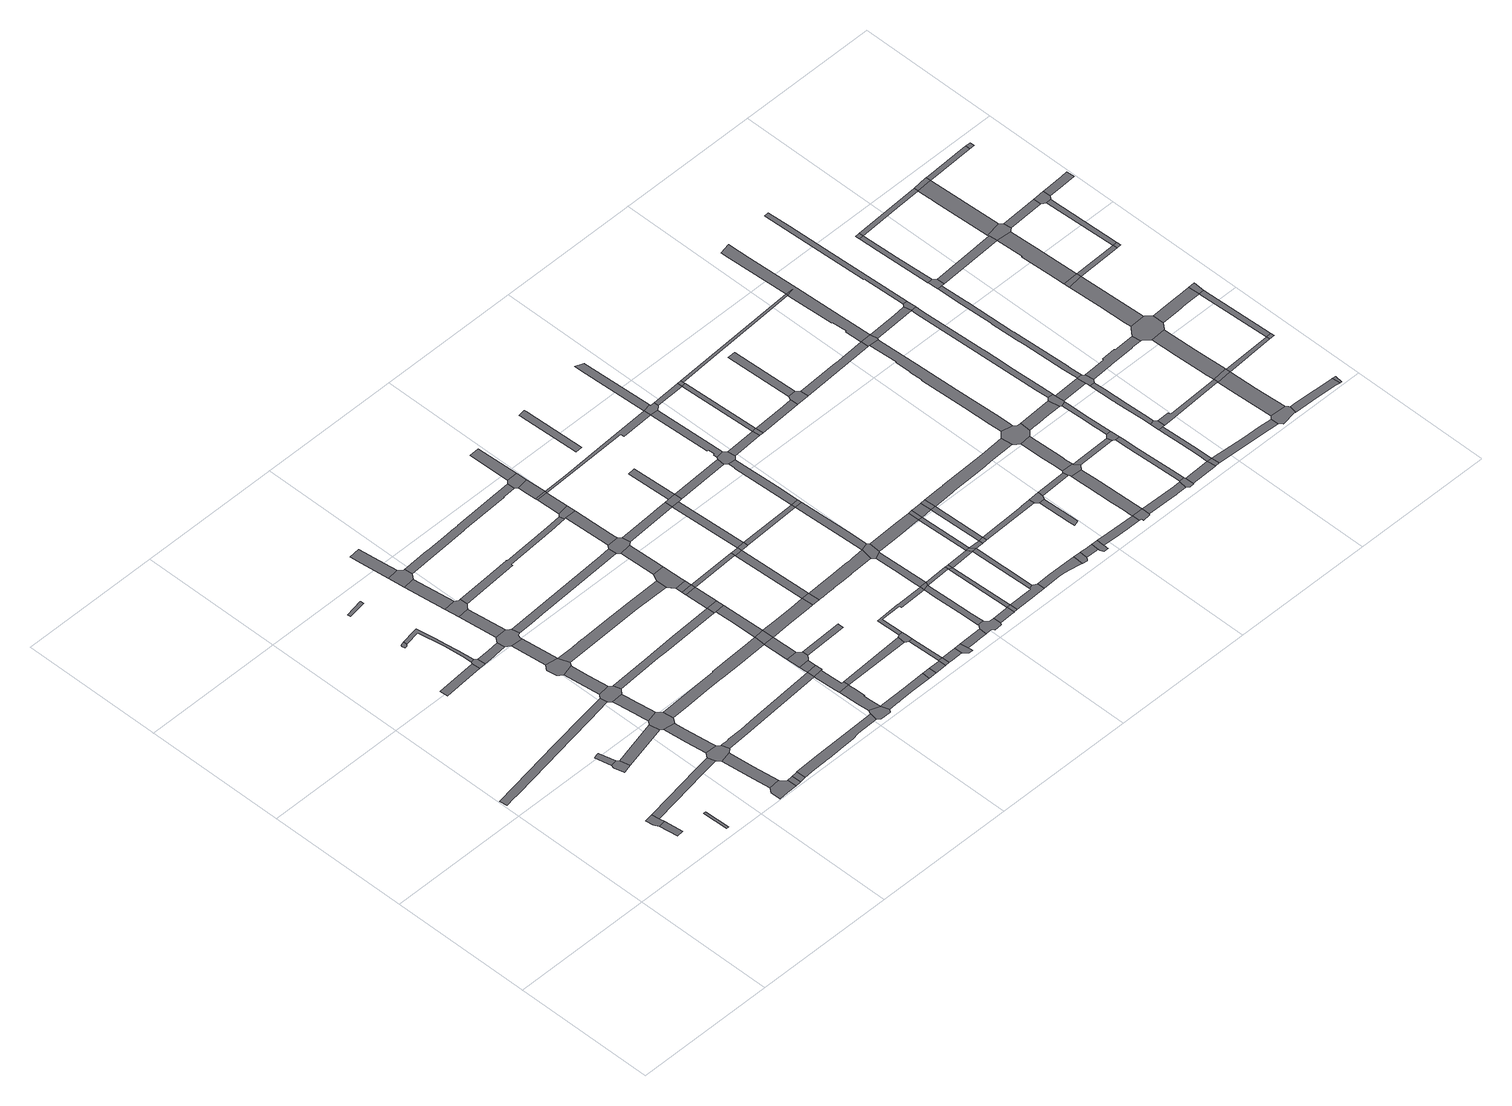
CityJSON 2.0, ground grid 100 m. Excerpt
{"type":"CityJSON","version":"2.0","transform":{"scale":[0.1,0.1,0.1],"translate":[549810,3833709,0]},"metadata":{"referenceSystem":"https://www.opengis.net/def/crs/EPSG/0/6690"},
"CityObjects":{
"road1":{"type":"Road","geometry":[{"type":"MultiSurface","lod":"1","boundaries":[[[0,1,2,3]]]}]},
"road2":{"type":"Road","geometry":[{"type":"MultiSurface","lod":"1","boundaries":[[[4,5,6,7,3,2,8]]]}]},
"road3":{"type":"Road","geometry":[{"type":"MultiSurface","lod":"1","boundaries":[[[9,10,11,12,13]]]}]},
"road4":{"type":"Road","attributes":{"RoadStructureAttribute.sectionType":"1"},"geometry":[{"type":"MultiSurface","lod":"1","boundaries":[[[14,15,16,17,18,19,20,21,22,23,24,25,26]]]}]},
"road5":{"type":"Road","geometry":[{"type":"MultiSurface","lod":"1","boundaries":[[[27,28,29,30,31,32]]]}]},
"road6":{"type":"Road","geometry":[{"type":"MultiSurface","lod":"1","boundaries":[[[33,34,35,28,27]]]}]},
"road7":{"type":"Road","attributes":{"RoadStructureAttribute.sectionType":"1"},"geometry":[{"type":"MultiSurface","lod":"1","boundaries":[[[36,37,38,39,4,8,40,41,42]]]}]},
"road8":{"type":"Road","attributes":{"RoadStructureAttribute.sectionType":"1"},"geometry":[{"type":"MultiSurface","lod":"1","boundaries":[[[43,44,45,46,47]]]}]},
"road9":{"type":"Road","attributes":{"RoadStructureAttribute.sectionType":"1"},"geometry":[{"type":"MultiSurface","lod":"1","boundaries":[[[48,49,32,31,50,51]]]}]},
"road10":{"type":"Road","geometry":[{"type":"MultiSurface","lod":"1","boundaries":[[[52,53,54,55,56,57,58,59,60]]]}]},
"road11":{"type":"Road","geometry":[{"type":"MultiSurface","lod":"1","boundaries":[[[61,62,63,64,65,66]]]}]},
"road12":{"type":"Road","attributes":{"RoadStructureAttribute.sectionType":"1"},"geometry":[{"type":"MultiSurface","lod":"1","boundaries":[[[67,68,69,70,54,53]]]}]},
"road13":{"type":"Road","attributes":{"RoadStructureAttribute.sectionType":"1"},"geometry":[{"type":"MultiSurface","lod":"1","boundaries":[[[71,72,73,74,75,61,66,76,77,78,79,80]]]}]},
"road14":{"type":"Road","geometry":[{"type":"MultiSurface","lod":"1","boundaries":[[[81,82,83,36,42,69,68,84,85]]]}]},
"road15":{"type":"Road","geometry":[{"type":"MultiSurface","lod":"1","boundaries":[[[80,79,43,47,86,87]]]}]},
"road16":{"type":"Road","attributes":{"RoadStructureAttribute.sectionType":"1"},"geometry":[{"type":"MultiSurface","lod":"1","boundaries":[[[88,60,59,89,90]]]}]},
"road17":{"type":"Road","attributes":{"RoadStructureAttribute.sectionType":"1"},"geometry":[{"type":"MultiSurface","lod":"1","boundaries":[[[91,92,83,82,93,94,95]]]}]},
"road18":{"type":"Road","geometry":[{"type":"MultiSurface","lod":"1","boundaries":[[[96,97,88,90,98]]]}]},
"road19":{"type":"Road","geometry":[{"type":"MultiSurface","lod":"1","boundaries":[[[99,100,101,102,103,104]]]}]},
"road20":{"type":"Road","geometry":[{"type":"MultiSurface","lod":"1","boundaries":[[[105,106,107,108,48,51,91,95,109,110]]]}]},
"road21":{"type":"Road","attributes":{"RoadStructureAttribute.sectionType":"1"},"geometry":[{"type":"MultiSurface","lod":"1","boundaries":[[[111,112,113,114,115,116,117,118,107,106]]]}]},
"road22":{"type":"Road","attributes":{"RoadStructureAttribute.sectionType":"1"},"geometry":[{"type":"MultiSurface","lod":"1","boundaries":[[[119,120,87,86,121,122,123]]]}]},
"road23":{"type":"Road","geometry":[{"type":"MultiSurface","lod":"1","boundaries":[[[124,125,126,14,26,127,115,114,128,129,130]]]}]},
"road24":{"type":"Road","attributes":{"RoadStructureAttribute.sectionType":"1"},"geometry":[{"type":"MultiSurface","lod":"1","boundaries":[[[131,132,133,125,124]]]}]},
"road25":{"type":"Road","geometry":[{"type":"MultiSurface","lod":"1","boundaries":[[[134,135,136,137,138,139,140,133,132,141,142,143]]]}]},
"road26":{"type":"Road","attributes":{"RoadStructureAttribute.sectionType":"1"},"geometry":[{"type":"MultiSurface","lod":"1","boundaries":[[[144,134,143,145]]]}]},
"road27":{"type":"Road","geometry":[{"type":"MultiSurface","lod":"1","boundaries":[[[146,147,148,149,150,151,119,123,152,144,145,153,154,155,156,157,158]]]}]},
"road28":{"type":"Road","attributes":{"RoadStructureAttribute.sectionType":"1"},"geometry":[{"type":"MultiSurface","lod":"1","boundaries":[[[159,160,149,148]]]}]},
"road29":{"type":"Road","geometry":[{"type":"MultiSurface","lod":"1","boundaries":[[[161,162,163,164,160,159,165,166,167]]]}]},
"road30":{"type":"Road","attributes":{"RoadStructureAttribute.sectionType":"1"},"geometry":[{"type":"MultiSurface","lod":"1","boundaries":[[[168,169,170,164,163]]]}]},
"road31":{"type":"Road","attributes":{"RoadStructureAttribute.sectionType":"1"},"geometry":[{"type":"MultiSurface","lod":"1","boundaries":[[[171,172,173,96,98,174,175,176,177,178,179,180,181,182,183]]]}]},
"road32":{"type":"Road","geometry":[{"type":"MultiSurface","lod":"1","boundaries":[[[184,185,186,169,168,187,188,189]]]}]},
"road33":{"type":"Road","attributes":{"RoadStructureAttribute.sectionType":"1"},"geometry":[{"type":"MultiSurface","lod":"1","boundaries":[[[190,191,192,193,194,195,85,84,196,197]]]}]},
"road34":{"type":"Road","attributes":{"RoadStructureAttribute.sectionType":"1"},"geometry":[{"type":"MultiSurface","lod":"1","boundaries":[[[198,199,200,201,202,186,185]]]}]},
"road35":{"type":"Road","attributes":{"RoadStructureAttribute.sectionType":"1"},"geometry":[{"type":"MultiSurface","lod":"1","boundaries":[[[203,204,205,206,207,208,209,210,211,110,109,212,213,214,215,216,217,218]]]}]},
"road36":{"type":"Road","attributes":{"RoadStructureAttribute.sectionType":"1"},"geometry":[{"type":"MultiSurface","lod":"1","boundaries":[[[219,220,221,222,130,129,223,224,225]]]}]},
"road37":{"type":"Road","attributes":{"RoadStructureAttribute.sectionType":"1"},"geometry":[{"type":"MultiSurface","lod":"1","boundaries":[[[226,227,228,229,230,231,232,233,234,143,142,235,236,237]]]}]},
"road38":{"type":"Road","geometry":[{"type":"MultiSurface","lod":"1","boundaries":[[[238,171,183,239,240,241,242]]]}]},
"road39":{"type":"Road","attributes":{"RoadStructureAttribute.sectionType":"1"},"geometry":[{"type":"MultiSurface","lod":"1","boundaries":[[[243,244,245,158,157,246,247,248,249,250,251]]]}]},
"road40":{"type":"Road","attributes":{"RoadStructureAttribute.sectionType":"1"},"geometry":[{"type":"MultiSurface","lod":"1","boundaries":[[[252,253,254,255,256,257,258,259,238,242]]]}]},
"road41":{"type":"Road","geometry":[{"type":"MultiSurface","lod":"1","boundaries":[[[260,261,197,262,258,257,263]]]}]},
"road42":{"type":"Road","attributes":{"RoadStructureAttribute.sectionType":"1"},"geometry":[{"type":"MultiSurface","lod":"1","boundaries":[[[264,265,266,267,268,269,270,167,166,271,272,273,274,275]]]}]},
"road43":{"type":"Road","geometry":[{"type":"MultiSurface","lod":"1","boundaries":[[[276,277,278,190,197,261]]]}]},
"road44":{"type":"Road","attributes":{"RoadStructureAttribute.sectionType":"1"},"geometry":[{"type":"MultiSurface","lod":"1","boundaries":[[[279,280,281,282,190,278]]]}]},
"road45":{"type":"Road","geometry":[{"type":"MultiSurface","lod":"1","boundaries":[[[283,284,285,280,279,286,287,288]]]}]},
"road46":{"type":"Road","attributes":{"RoadStructureAttribute.sectionType":"1"},"geometry":[{"type":"MultiSurface","lod":"1","boundaries":[[[289,290,291,292,293,294,295,296,297,298,299,300,189,188,301,302,303,304,305,306]]]}]},
"road47":{"type":"Road","attributes":{"RoadStructureAttribute.sectionType":"1"},"geometry":[{"type":"MultiSurface","lod":"1","boundaries":[[[307,218,308,285,284]]]}]},
"road48":{"type":"Road","attributes":{"RoadStructureAttribute.sectionType":"1"},"geometry":[{"type":"MultiSurface","lod":"1","boundaries":[[[309,310,311,242,241,312,313,314,315,316,317]]]}]},
"road49":{"type":"Road","geometry":[{"type":"MultiSurface","lod":"1","boundaries":[[[318,203,218,307]]]}]},
"road50":{"type":"Road","attributes":{"RoadStructureAttribute.sectionType":"1"},"geometry":[{"type":"MultiSurface","lod":"1","boundaries":[[[319,320,321,322,323,203,318]]]}]},
"road51":{"type":"Road","geometry":[{"type":"MultiSurface","lod":"1","boundaries":[[[324,325,219,225,321,320]]]}]},
"road52":{"type":"Road","attributes":{"RoadStructureAttribute.sectionType":"1"},"geometry":[{"type":"MultiSurface","lod":"1","boundaries":[[[326,327,328,219,325]]]}]},
"road53":{"type":"Road","attributes":{"RoadStructureAttribute.sectionType":"1"},"geometry":[{"type":"MultiSurface","lod":"1","boundaries":[[[329,263,257,330]]]}]},
"road54":{"type":"Road","geometry":[{"type":"MultiSurface","lod":"1","boundaries":[[[331,332,328,327]]]}]},
"road55":{"type":"Road","attributes":{"RoadStructureAttribute.sectionType":"1"},"geometry":[{"type":"MultiSurface","lod":"1","boundaries":[[[333,334,335,288,287]]]}]},
"road56":{"type":"Road","attributes":{"RoadStructureAttribute.sectionType":"1"},"geometry":[{"type":"MultiSurface","lod":"1","boundaries":[[[336,337,338,332,331]]]}]},
"road57":{"type":"Road","geometry":[{"type":"MultiSurface","lod":"1","boundaries":[[[339,340,341,226,237,337,336]]]}]},
"road58":{"type":"Road","geometry":[{"type":"MultiSurface","lod":"1","boundaries":[[[342,309,317,343]]]}]},
"road59":{"type":"Road","attributes":{"RoadStructureAttribute.sectionType":"1"},"geometry":[{"type":"MultiSurface","lod":"1","boundaries":[[[344,345,346,347,318,307,348,349,350]]]}]},
"road60":{"type":"Road","attributes":{"RoadStructureAttribute.sectionType":"1"},"geometry":[{"type":"MultiSurface","lod":"1","boundaries":[[[351,352,353,341,340]]]}]},
"road61":{"type":"Road","attributes":{"RoadStructureAttribute.sectionType":"1"},"geometry":[{"type":"MultiSurface","lod":"1","boundaries":[[[354,355,342,343,356]]]}]},
"road62":{"type":"Road","geometry":[{"type":"MultiSurface","lod":"1","boundaries":[[[357,358,359,360,243,251,353,352,361,362,363]]]}]},
"road63":{"type":"Road","geometry":[{"type":"MultiSurface","lod":"1","boundaries":[[[364,365,354,356,366,367,368]]]}]},
"road64":{"type":"Road","attributes":{"RoadStructureAttribute.sectionType":"1"},"geometry":[{"type":"MultiSurface","lod":"1","boundaries":[[[369,370,371,372,373,360,359]]]}]},
"road65":{"type":"Road","attributes":{"RoadStructureAttribute.sectionType":"1"},"geometry":[{"type":"MultiSurface","lod":"1","boundaries":[[[374,375,364,368]]]}]},
"road66":{"type":"Road","attributes":{"RoadStructureAttribute.sectionType":"1"},"geometry":[{"type":"MultiSurface","lod":"1","boundaries":[[[376,331,327,377]]]}]},
"road67":{"type":"Road","geometry":[{"type":"MultiSurface","lod":"1","boundaries":[[[378,379,380,264,275,372,371]]]}]},
"road68":{"type":"Road","geometry":[{"type":"MultiSurface","lod":"1","boundaries":[[[381,382,383,329,330,375,374]]]}]},
"road69":{"type":"Road","attributes":{"RoadStructureAttribute.sectionType":"1"},"geometry":[{"type":"MultiSurface","lod":"1","boundaries":[[[384,367,366,385,386]]]}]},
"road70":{"type":"Road","attributes":{"RoadStructureAttribute.sectionType":"1"},"geometry":[{"type":"MultiSurface","lod":"1","boundaries":[[[387,388,379,378]]]}]},
"road71":{"type":"Road","geometry":[{"type":"MultiSurface","lod":"1","boundaries":[[[389,344,350,390]]]}]},
"road72":{"type":"Road","geometry":[{"type":"MultiSurface","lod":"1","boundaries":[[[391,392,388,387]]]}]},
"road73":{"type":"Road","attributes":{"RoadStructureAttribute.sectionType":"1"},"geometry":[{"type":"MultiSurface","lod":"1","boundaries":[[[393,394,395,392,391]]]}]},
"road74":{"type":"Road","geometry":[{"type":"MultiSurface","lod":"1","boundaries":[[[396,384,386,397,398,399,400,401,402,403]]]}]},
"road75":{"type":"Road","geometry":[{"type":"MultiSurface","lod":"1","boundaries":[[[404,405,406,407,289,306,408,394,393]]]}]},
"road76":{"type":"Road","attributes":{"RoadStructureAttribute.sectionType":"1"},"geometry":[{"type":"MultiSurface","lod":"1","boundaries":[[[409,410,344,389]]]}]},
"road77":{"type":"Road","attributes":{"RoadStructureAttribute.sectionType":"1"},"geometry":[{"type":"MultiSurface","lod":"1","boundaries":[[[411,412,413,414,363,362,415]]]}]},
"road78":{"type":"Road","attributes":{"RoadStructureAttribute.sectionType":"1"},"geometry":[{"type":"MultiSurface","lod":"1","boundaries":[[[416,417,405,404]]]}]},
"road79":{"type":"Road","geometry":[{"type":"MultiSurface","lod":"1","boundaries":[[[418,419,376,377,410,409]]]}]},
"road80":{"type":"Road","attributes":{"RoadStructureAttribute.sectionType":"1"},"geometry":[{"type":"MultiSurface","lod":"1","boundaries":[[[420,396,403,421,422,423]]]}]},
"road81":{"type":"Road","attributes":{"RoadStructureAttribute.sectionType":"1"},"geometry":[{"type":"MultiSurface","lod":"1","boundaries":[[[424,425,426,427,428,383,382,429,430,431,432]]]}]},
"road82":{"type":"Road","geometry":[{"type":"MultiSurface","lod":"1","boundaries":[[[433,418,409,434,435]]]}]},
"road83":{"type":"Road","attributes":{"RoadStructureAttribute.sectionType":"1"},"geometry":[{"type":"MultiSurface","lod":"1","boundaries":[[[436,437,438,439,440,441,442,389,390,443,444,445,446,447,448,449,450,451,452,453]]]}]},
"road84":{"type":"Road","attributes":{"RoadStructureAttribute.sectionType":"1"},"geometry":[{"type":"MultiSurface","lod":"1","boundaries":[[[454,455,415,418,433]]]}]},
"road85":{"type":"Road","geometry":[{"type":"MultiSurface","lod":"1","boundaries":[[[456,457,458,459,420,423,460,461,462,463,464,465]]]}]},
"road86":{"type":"Road","attributes":{"RoadStructureAttribute.sectionType":"1"},"geometry":[{"type":"MultiSurface","lod":"1","boundaries":[[[466,467,468,432,469,470,471,458,457]]]}]},
"road87":{"type":"Road","geometry":[{"type":"MultiSurface","lod":"1","boundaries":[[[472,473,474,411,415,455,475]]]}]},
"road88":{"type":"Road","attributes":{"RoadStructureAttribute.sectionType":"1"},"geometry":[{"type":"MultiSurface","lod":"1","boundaries":[[[476,477,473,472]]]}]},
"road89":{"type":"Road","geometry":[{"type":"MultiSurface","lod":"1","boundaries":[[[478,424,432,468]]]}]},
"road90":{"type":"Road","attributes":{"RoadStructureAttribute.sectionType":"1"},"geometry":[{"type":"MultiSurface","lod":"1","boundaries":[[[479,480,465,464,481,482,483]]]}]},
"road91":{"type":"Road","attributes":{"RoadStructureAttribute.sectionType":"1"},"geometry":[{"type":"MultiSurface","lod":"1","boundaries":[[[484,433,435,485]]]}]},
"road92":{"type":"Road","attributes":{"RoadStructureAttribute.sectionType":"1"},"geometry":[{"type":"MultiSurface","lod":"1","boundaries":[[[486,487,488,489,490,491,424,478]]]}]},
"road93":{"type":"Road","geometry":[{"type":"MultiSurface","lod":"1","boundaries":[[[492,479,483,493]]]}]},
"road94":{"type":"Road","attributes":{"RoadStructureAttribute.sectionType":"1"},"geometry":[{"type":"MultiSurface","lod":"1","boundaries":[[[494,495,496,391,387,497,498,499]]]}]},
"road95":{"type":"Road","geometry":[{"type":"MultiSurface","lod":"1","boundaries":[[[500,501,436,453,502,489,488,503,504]]]}]},
"road96":{"type":"Road","attributes":{"RoadStructureAttribute.sectionType":"1"},"geometry":[{"type":"MultiSurface","lod":"1","boundaries":[[[505,478,468,506,507,508]]]}]},
"road97":{"type":"Road","attributes":{"RoadStructureAttribute.sectionType":"1"},"geometry":[{"type":"MultiSurface","lod":"1","boundaries":[[[509,510,511,512,513,514]]]}]},
"road98":{"type":"Road","attributes":{"RoadStructureAttribute.sectionType":"1"},"geometry":[{"type":"MultiSurface","lod":"1","boundaries":[[[508,479,492,515]]]}]},
"road99":{"type":"Road","attributes":{"RoadStructureAttribute.sectionType":"1"},"geometry":[{"type":"MultiSurface","lod":"1","boundaries":[[[516,517,472,475,518]]]}]},
"road100":{"type":"Road","attributes":{"RoadStructureAttribute.sectionType":"1"},"geometry":[{"type":"MultiSurface","lod":"1","boundaries":[[[519,520,485,521,522,523,436,501]]]}]},
"road101":{"type":"Road","geometry":[{"type":"MultiSurface","lod":"1","boundaries":[[[524,505,508,515]]]}]},
"road102":{"type":"Road","geometry":[{"type":"MultiSurface","lod":"1","boundaries":[[[525,526,527,528,529,492,493,530,531,532,533]]]}]},
"road103":{"type":"Road","geometry":[{"type":"MultiSurface","lod":"1","boundaries":[[[534,484,485,520]]]}]},
"road104":{"type":"Road","attributes":{"RoadStructureAttribute.sectionType":"1"},"geometry":[{"type":"MultiSurface","lod":"1","boundaries":[[[535,524,515,536]]]}]},
"road105":{"type":"Road","attributes":{"RoadStructureAttribute.sectionType":"1"},"geometry":[{"type":"MultiSurface","lod":"1","boundaries":[[[537,538,539,504,503,540,541,542,543,544,545]]]}]},
"road106":{"type":"Road","attributes":{"RoadStructureAttribute.sectionType":"1"},"geometry":[{"type":"MultiSurface","lod":"1","boundaries":[[[546,547,548,549,484,534,550,551]]]}]},
"road107":{"type":"Road","attributes":{"RoadStructureAttribute.sectionType":"1"},"geometry":[{"type":"MultiSurface","lod":"1","boundaries":[[[552,536,527,526]]]}]},
"road108":{"type":"Road","geometry":[{"type":"MultiSurface","lod":"1","boundaries":[[[553,535,536,552]]]}]},
"road109":{"type":"Road","geometry":[{"type":"MultiSurface","lod":"1","boundaries":[[[554,555,516,518,546,551,556,557]]]}]},
"road110":{"type":"Road","attributes":{"RoadStructureAttribute.sectionType":"1"},"geometry":[{"type":"MultiSurface","lod":"1","boundaries":[[[558,545,535,553]]]}]},
"road111":{"type":"Road","attributes":{"RoadStructureAttribute.sectionType":"1"},"geometry":[{"type":"MultiSurface","lod":"1","boundaries":[[[553,552,559,560]]]}]},
"road112":{"type":"Road","attributes":{"RoadStructureAttribute.sectionType":"1"},"geometry":[{"type":"MultiSurface","lod":"1","boundaries":[[[561,562,563,533,532,564,565,566,567,568,569,570,571]]]}]},
"road113":{"type":"Road","attributes":{"RoadStructureAttribute.sectionType":"1"},"geometry":[{"type":"MultiSurface","lod":"1","boundaries":[[[499,572,573,574,575,555,554,576]]]}]},
"road114":{"type":"Road","geometry":[{"type":"MultiSurface","lod":"1","boundaries":[[[577,537,545,558]]]}]},
"road115":{"type":"Road","geometry":[{"type":"MultiSurface","lod":"1","boundaries":[[[578,560,559,579]]]}]},
"road116":{"type":"Road","attributes":{"RoadStructureAttribute.sectionType":"1"},"geometry":[{"type":"MultiSurface","lod":"1","boundaries":[[[580,581,560,578]]]}]},
"road117":{"type":"Road","attributes":{"RoadStructureAttribute.sectionType":"1"},"geometry":[{"type":"MultiSurface","lod":"1","boundaries":[[[582,583,577,558,584,581]]]}]},
"road118":{"type":"Road","attributes":{"RoadStructureAttribute.sectionType":"1"},"geometry":[{"type":"MultiSurface","lod":"1","boundaries":[[[585,557,556,586]]]}]},
"road119":{"type":"Road","geometry":[{"type":"MultiSurface","lod":"1","boundaries":[[[587,588,589,494,499,576,590,591,592]]]}]},
"road120":{"type":"Road","geometry":[{"type":"MultiSurface","lod":"1","boundaries":[[[593,582,581,580]]]}]},
"road121":{"type":"Road","attributes":{"RoadStructureAttribute.sectionType":"1"},"geometry":[{"type":"MultiSurface","lod":"1","boundaries":[[[594,595,494,589,596,597]]]}]},
"road122":{"type":"Road","geometry":[{"type":"MultiSurface","lod":"1","boundaries":[[[571,570,598,599,600,601,602]]]}]},
"road123":{"type":"Road","geometry":[{"type":"MultiSurface","lod":"1","boundaries":[[[603,585,586,604]]]}]},
"road124":{"type":"Road","attributes":{"RoadStructureAttribute.sectionType":"1"},"geometry":[{"type":"MultiSurface","lod":"1","boundaries":[[[605,592,591,606]]]}]},
"road125":{"type":"Road","attributes":{"RoadStructureAttribute.sectionType":"1"},"geometry":[{"type":"MultiSurface","lod":"1","boundaries":[[[607,608,602,601,609,610,611]]]}]},
"road126":{"type":"Road","attributes":{"RoadStructureAttribute.sectionType":"1"},"geometry":[{"type":"MultiSurface","lod":"1","boundaries":[[[612,613,614,578,579,615]]]}]},
"road127":{"type":"Road","attributes":{"RoadStructureAttribute.sectionType":"1"},"geometry":[{"type":"MultiSurface","lod":"1","boundaries":[[[616,606,585,603]]]}]},
"road128":{"type":"Road","geometry":[{"type":"MultiSurface","lod":"1","boundaries":[[[611,610,617,618,619,620,621,622,623]]]}]},
"road129":{"type":"Road","geometry":[{"type":"MultiSurface","lod":"1","boundaries":[[[624,605,606,616,625]]]}]},
"road130":{"type":"Road","attributes":{"RoadStructureAttribute.sectionType":"1"},"geometry":[{"type":"MultiSurface","lod":"1","boundaries":[[[626,627,628,603,604,629,630]]]}]},
"road131":{"type":"Road","attributes":{"RoadStructureAttribute.sectionType":"1"},"geometry":[{"type":"MultiSurface","lod":"1","boundaries":[[[631,632,633,634,635,636,637]]]}]},
"road132":{"type":"Road","attributes":{"RoadStructureAttribute.sectionType":"1"},"geometry":[{"type":"MultiSurface","lod":"1","boundaries":[[[638,623,622,639,640,641,642]]]}]},
"road133":{"type":"Road","geometry":[{"type":"MultiSurface","lod":"1","boundaries":[[[643,612,615,644,645,637,636,646,647,648]]]}]},
"road134":{"type":"Road","attributes":{"RoadStructureAttribute.sectionType":"1"},"geometry":[{"type":"MultiSurface","lod":"1","boundaries":[[[649,650,651,652,653,593,580,654,655,656,657,658,659,660]]]}]},
"road135":{"type":"Road","geometry":[{"type":"MultiSurface","lod":"1","boundaries":[[[661,662,626,630,663,664]]]}]},
"road136":{"type":"Road","attributes":{"RoadStructureAttribute.sectionType":"1"},"geometry":[{"type":"MultiSurface","lod":"1","boundaries":[[[665,643,648,666]]]}]},
"road137":{"type":"Road","attributes":{"RoadStructureAttribute.sectionType":"1"},"geometry":[{"type":"MultiSurface","lod":"1","boundaries":[[[667,668,662,661]]]}]},
"road138":{"type":"Road","geometry":[{"type":"MultiSurface","lod":"1","boundaries":[[[642,641,669,670,671,672,673]]]}]},
"road139":{"type":"Road","attributes":{"RoadStructureAttribute.sectionType":"1"},"geometry":[{"type":"MultiSurface","lod":"1","boundaries":[[[674,675,676,677,678,679,642,673,680,681,682,683,684]]]}]},
"road140":{"type":"Road","geometry":[{"type":"MultiSurface","lod":"1","boundaries":[[[685,686,687,665,666,688,689,690,674,684,691,692,693]]]}]},
"road141":{"type":"Road","attributes":{"RoadStructureAttribute.sectionType":"1"},"geometry":[{"type":"MultiSurface","lod":"1","boundaries":[[[694,624,625,695,696,697,698]]]}]},
"road142":{"type":"Road","attributes":{"RoadStructureAttribute.sectionType":"1"},"geometry":[{"type":"MultiSurface","lod":"1","boundaries":[[[699,700,673,672,701,702,703,704,705]]]}]},
"road143":{"type":"Road","attributes":{"RoadStructureAttribute.sectionType":"1"},"geometry":[{"type":"MultiSurface","lod":"1","boundaries":[[[706,707,708,709,710,711,685,693]]]}]},
"road144":{"type":"Road","attributes":{"RoadStructureAttribute.sectionType":"1"},"geometry":[{"type":"MultiSurface","lod":"1","boundaries":[[[712,713,714,664,663,715]]]}]},
"road145":{"type":"Road","geometry":[{"type":"MultiSurface","lod":"1","boundaries":[[[716,649,660,717,709,708,718,719,720,721,722,723]]]}]},
"road146":{"type":"Road","attributes":{"RoadStructureAttribute.sectionType":"1"},"geometry":[{"type":"MultiSurface","lod":"1","boundaries":[[[724,725,692,691,726]]]}]},
"road147":{"type":"Road","geometry":[{"type":"MultiSurface","lod":"1","boundaries":[[[727,728,729,730,705,704,731,732,733,734,735]]]}]},
"road148":{"type":"Road","attributes":{"RoadStructureAttribute.sectionType":"1"},"geometry":[{"type":"MultiSurface","lod":"1","boundaries":[[[736,737,738,739,740,741,742,743,744,745,716,723,746,747,748,749,750]]]}]},
"road149":{"type":"Road","attributes":{"RoadStructureAttribute.sectionType":"1"},"geometry":[{"type":"MultiSurface","lod":"1","boundaries":[[[751,752,753,754,755,756,757,758,759,760,761,762,763,730,729]]]}]},
"road150":{"type":"Road","attributes":{"RoadStructureAttribute.sectionType":"1"},"geometry":[{"type":"MultiSurface","lod":"1","boundaries":[[[764,721,720,765,766,767,768,769]]]}]},
"road151":{"type":"Road","attributes":{"RoadStructureAttribute.sectionType":"7"},"geometry":[{"type":"MultiSurface","lod":"1","boundaries":[[[770,771,735,734,772,773]]]}]},
"road152":{"type":"Road","geometry":[{"type":"MultiSurface","lod":"1","boundaries":[[[774,775,776,777,724,726,778,779,757,756]]]}]},
"road153":{"type":"Road","geometry":[{"type":"MultiSurface","lod":"1","boundaries":[[[780,712,715,736,750,781]]]}]},
"road154":{"type":"Road","attributes":{"RoadStructureAttribute.sectionType":"1"},"geometry":[{"type":"MultiSurface","lod":"1","boundaries":[[[782,783,784,785,786,787,788,775,774]]]}]},
"road155":{"type":"Road","geometry":[{"type":"MultiSurface","lod":"1","boundaries":[[[770,773,789,790,791]]]}]},
"road156":{"type":"Road","geometry":[{"type":"MultiSurface","lod":"1","boundaries":[[[792,793,794,764,769,795,785,784,796,797,798,799,800]]]}]},
"road157":{"type":"Road","attributes":{"RoadStructureAttribute.sectionType":"1"},"geometry":[{"type":"MultiSurface","lod":"1","boundaries":[[[801,802,803,804,805,806,807,770,791]]]}]},
"road158":{"type":"Road","attributes":{"RoadStructureAttribute.sectionType":"1"},"geometry":[{"type":"MultiSurface","lod":"1","boundaries":[[[808,809,810,811,812,813,814,694,815,698,816,817,818,819,820,821,712,780]]]}]},
"road159":{"type":"Road","geometry":[{"type":"MultiSurface","lod":"1","boundaries":[[[815,694,698]]]}]},
"road160":{"type":"Road","geometry":[{"type":"MultiSurface","lod":"1","boundaries":[[[822,823,824,825,804,803,826,827,828]]]}]},
"road161":{"type":"Road","attributes":{"RoadStructureAttribute.sectionType":"1"},"geometry":[{"type":"MultiSurface","lod":"1","boundaries":[[[829,830,831,780,781,832]]]}]},
"road162":{"type":"Road","attributes":{"RoadStructureAttribute.sectionType":"7"},"geometry":[{"type":"MultiSurface","lod":"1","boundaries":[[[833,798,797,834]]]}]},
"road163":{"type":"Road","attributes":{"RoadStructureAttribute.sectionType":"1"},"geometry":[{"type":"MultiSurface","lod":"1","boundaries":[[[835,836,837,838,839,840,841,842,843,844,832,845,846,847,792,800]]]}]},
"road164":{"type":"Road","attributes":{"RoadStructureAttribute.sectionType":"1"},"geometry":[{"type":"MultiSurface","lod":"1","boundaries":[[[848,849,850,851,852,853,854,855,856,825,824]]]}]},
"road165":{"type":"Road","attributes":{"RoadStructureAttribute.sectionType":"1"},"geometry":[{"type":"MultiSurface","lod":"1","boundaries":[[[857,858,859,860,790,789,861,862,863,864]]]}]},
"road166":{"type":"Road","geometry":[{"type":"MultiSurface","lod":"1","boundaries":[[[865,866,867,868,869,870,833,834,871,872,852,851,873,874,875,876]]]}]},
"road167":{"type":"Road","geometry":[{"type":"MultiSurface","lod":"1","boundaries":[[[877,878,829,832,844,879,880,881,882]]]}]},
"road168":{"type":"Road","attributes":{"RoadStructureAttribute.sectionType":"1"},"geometry":[{"type":"MultiSurface","lod":"1","boundaries":[[[883,884,885,828,827,886,887,888]]]}]},
"road169":{"type":"Road","attributes":{"RoadStructureAttribute.sectionType":"1"},"geometry":[{"type":"MultiSurface","lod":"1","boundaries":[[[889,890,891,892,893,894,895,896,897,898,899,900,901,902,903,904,870,869]]]}]},
"road170":{"type":"Road","attributes":{"RoadStructureAttribute.sectionType":"1"},"geometry":[{"type":"MultiSurface","lod":"1","boundaries":[[[905,906,907,908,909,910,911,912,877,882]]]}]},
"road171":{"type":"Road","attributes":{"RoadStructureAttribute.sectionType":"1"},"geometry":[{"type":"MultiSurface","lod":"1","boundaries":[[[913,914,915,916,876,875,917,918,919,920,921,922]]]}]},
"road172":{"type":"Road","geometry":[{"type":"MultiSurface","lod":"1","boundaries":[[[923,924,925,864,863,926,927,928,929,930,931,932,933,934]]]}]},
"road173":{"type":"Road","geometry":[{"type":"MultiSurface","lod":"1","boundaries":[[[935,936,937,938,939,897,896,940,941,942]]]}]},
"road174":{"type":"Road","attributes":{"RoadStructureAttribute.sectionType":"1"},"geometry":[{"type":"MultiSurface","lod":"1","boundaries":[[[943,944,945,946,947,923,934]]]}]},
"road175":{"type":"Road","attributes":{"RoadStructureAttribute.sectionType":"1"},"geometry":[{"type":"MultiSurface","lod":"1","boundaries":[[[948,949,950,951,952,936,935]]]}]},
"road176":{"type":"Road","geometry":[{"type":"MultiSurface","lod":"1","boundaries":[[[953,954,888,887,945,944,955]]]}]},
"road177":{"type":"Road","geometry":[{"type":"MultiSurface","lod":"1","boundaries":[[[956,957,951,950]]]}]},
"road178":{"type":"Road","attributes":{"RoadStructureAttribute.sectionType":"1"},"geometry":[{"type":"MultiSurface","lod":"1","boundaries":[[[958,959,960,961,962,963,964,965,888,954]]]}]},
"road179":{"type":"Road","attributes":{"RoadStructureAttribute.sectionType":"1"},"geometry":[{"type":"MultiSurface","lod":"1","boundaries":[[[966,967,968,931,930,969,970,971,972,973,974]]]}]},
"road180":{"type":"Road","geometry":[{"type":"MultiSurface","lod":"1","boundaries":[[[975,976,977,978,979,980,981,922,921,982,983,961,960,984,985,986,987]]]}]},
"road181":{"type":"Road","attributes":{"RoadStructureAttribute.sectionType":"1"},"geometry":[{"type":"MultiSurface","lod":"1","boundaries":[[[988,942,941,989]]]}]},
"road182":{"type":"Road","attributes":{"RoadStructureAttribute.sectionType":"1"},"geometry":[{"type":"MultiSurface","lod":"1","boundaries":[[[990,991,992,993,994,995,978,977]]]}]},
"road183":{"type":"Road","attributes":{"RoadStructureAttribute.sectionType":"1"},"geometry":[{"type":"MultiSurface","lod":"1","boundaries":[[[996,955,944,997]]]}]},
"road184":{"type":"Road","geometry":[{"type":"MultiSurface","lod":"1","boundaries":[[[998,999,974,973,1000,1001,1002]]]}]},
"road185":{"type":"Road","attributes":{"RoadStructureAttribute.sectionType":"1"},"geometry":[{"type":"MultiSurface","lod":"1","boundaries":[[[1003,956,950,1004,1005]]]}]},
"road186":{"type":"Road","geometry":[{"type":"MultiSurface","lod":"1","boundaries":[[[1006,1007,993,992]]]}]},
"road187":{"type":"Road","attributes":{"RoadStructureAttribute.sectionType":"1"},"geometry":[{"type":"MultiSurface","lod":"1","boundaries":[[[1008,1009,1010,1011,1007,1006,1012,1013]]]}]},
"road188":{"type":"Road","attributes":{"RoadStructureAttribute.sectionType":"1"},"geometry":[{"type":"MultiSurface","lod":"1","boundaries":[[[1014,1015,1016,1017,1018,987,986,1019,1020,1021,1022,1023,1024,1025]]]}]},
"road189":{"type":"Road","geometry":[{"type":"MultiSurface","lod":"1","boundaries":[[[1026,996,997,1027]]]}]},
"road190":{"type":"Road","geometry":[{"type":"MultiSurface","lod":"1","boundaries":[[[1028,1029,1030,988,989,1008,1013,1031,1032,1033]]]}]},
"road191":{"type":"Road","attributes":{"RoadStructureAttribute.sectionType":"1"},"geometry":[{"type":"MultiSurface","lod":"1","boundaries":[[[1034,1025,996,1026]]]}]},
"road192":{"type":"Road","attributes":{"RoadStructureAttribute.sectionType":"1"},"geometry":[{"type":"MultiSurface","lod":"1","boundaries":[[[1035,1006,992,1036]]]}]},
"road193":{"type":"Road","attributes":{"RoadStructureAttribute.sectionType":"1"},"geometry":[{"type":"MultiSurface","lod":"1","boundaries":[[[1037,1038,1005,1039,1040,1041,1042,1030,1029]]]}]},
"road194":{"type":"Road","geometry":[{"type":"MultiSurface","lod":"1","boundaries":[[[1043,1014,1025,1034]]]}]},
"road195":{"type":"Road","geometry":[{"type":"MultiSurface","lod":"1","boundaries":[[[1044,1003,1005,1038,1045]]]}]},
"road196":{"type":"Road","attributes":{"RoadStructureAttribute.sectionType":"1"},"geometry":[{"type":"MultiSurface","lod":"1","boundaries":[[[1046,1033,1032,1047]]]}]},
"road197":{"type":"Road","geometry":[{"type":"MultiSurface","lod":"1","boundaries":[[[1048,1035,1036,1049]]]}]},
"road198":{"type":"Road","attributes":{"RoadStructureAttribute.sectionType":"1"},"geometry":[{"type":"MultiSurface","lod":"1","boundaries":[[[1050,1051,1035,1048]]]}]},
"road199":{"type":"Road","attributes":{"RoadStructureAttribute.sectionType":"1"},"geometry":[{"type":"MultiSurface","lod":"1","boundaries":[[[1052,1045,1038,1053]]]}]},
"road200":{"type":"Road","geometry":[{"type":"MultiSurface","lod":"1","boundaries":[[[1054,1046,1047,1051,1050,1055]]]}]},
"road201":{"type":"Road","attributes":{"RoadStructureAttribute.sectionType":"1"},"geometry":[{"type":"MultiSurface","lod":"1","boundaries":[[[1056,1057,1058,1054,1055,1059,1060,1061]]]}]},
"road202":{"type":"Road","geometry":[{"type":"MultiSurface","lod":"1","boundaries":[[[1062,1052,1053,1063]]]}]}
},
"vertices":[
[533,223,0],[579,229,0],[563,361,0],[516,355,0],
[550,453,0],[520,449,0],[489,443,0],[498,388,0],[558,398,0],
[788,245,0],[779,245,0],[771,244,0],[775,61,0],[792,62,0],
[1020,1330,0],[855,1303,0],[562,1255,0],[299,1212,0],[9,1164,0],[16,1110,0],[80,1121,0],[127,1128,0],[278,1153,0],[413,1175,0],[663,1216,0],[856,1248,0],[1027,1277,0],
[720,905,0],[677,900,0],[670,877,0],[687,807,0],[752,823,0],[735,893,0],
[692,1025,0],[675,1021,0],[650,1015,0],
[1109,544,0],[980,524,0],[863,504,0],[561,454,0],[864,448,0],[980,468,0],[1124,490,0],
[700,2057,0],[410,2035,0],[414,1980,0],[613,1995,0],[704,2002,0],
[1064,973,0],[859,922,0],[860,849,0],[1078,901,0],
[1270,106,0],[1268,119,0],[1189,109,0],[1163,78,0],[1166,8,0],[1228,11,0],[1251,12,0],[1306,14,0],[1304,80,0],
[550,2469,0],[521,2461,0],[517,2453,0],[522,2429,0],[537,2432,0],[548,2442,0],
[1245,305,0],[1226,480,0],[1148,461,0],[1170,264,0],
[719,2195,0],[711,2278,0],[698,2364,0],[678,2492,0],[653,2487,0],[658,2462,0],[693,2277,0],[705,2141,0],[710,2075,0],[732,2077,0],
[1215,575,0],[1215,576,0],[1134,575,0],[1254,504,0],[1240,556,0],
[753,2005,0],[749,2061,0],
[1346,82,0],[1338,15,0],[1350,17,0],
[1098,888,0],[1116,716,0],[1210,610,0],[1186,798,0],[1179,875,0],
[1391,91,0],[1383,85,0],[1393,23,0],
[612,2856,0],[612,2868,0],[612,2880,0],[610,2880,0],[480,2858,0],[484,2837,0],
[1192,989,0],[1162,1016,0],[1085,996,0],[1068,978,0],[1202,913,0],[1195,986,0],
[1157,1063,0],[1140,1199,0],[1138,1220,0],[1133,1261,0],[1052,1256,0],[1056,1220,0],[1078,1052,0],[1078,1046,0],
[924,2074,0],[847,2068,0],[834,2011,0],[848,2012,0],[931,2020,0],
[1123,1361,0],[1042,1352,0],[1037,1348,0],[1038,1267,0],[1154,1288,0],[1159,1294,0],[1147,1344,0],
[1105,1505,0],[1090,1633,0],[1011,1614,0],
[995,1746,0],[978,1725,0],[967,1711,0],[965,1710,0],[976,1639,0],[978,1637,0],[989,1629,0],[1105,1655,0],[1108,1659,0],[1079,1731,0],
[966,1994,0],[1049,1992,0],
[1058,2093,0],[1056,2094,0],[1036,2112,0],[952,2107,0],[936,2088,0],[925,2075,0],[945,2009,0],[1048,2006,0],[1052,2023,0],[1057,2030,0],[1063,2033,0],[1074,2035,0],[1062,2089,0],
[1000,2388,0],[921,2379,0],
[1013,2473,0],[1004,2479,0],[990,2488,0],[909,2479,0],[1017,2406,0],[1029,2420,0],[1026,2474,0],
[954,2784,0],[874,2775,0],[898,2569,0],
[2027,109,0],[1798,102,0],[1548,95,0],[1477,27,0],[1569,31,0],[1575,31,0],[1576,31,0],[1601,32,0],[1702,37,0],[1818,42,0],[1851,50,0],[1871,51,0],[2020,54,0],
[974,2876,0],[940,2903,0],[860,2894,0],[979,2818,0],[981,2821,0],[976,2877,0],
[2015,608,0],[1531,572,0],[1413,563,0],[1306,559,0],[1289,558,0],[1246,556,0],[1415,512,0],[2016,556,0],
[924,3036,0],[907,3184,0],[828,3174,0],[837,3091,0],[845,3026,0],
[2007,1027,0],[1998,1026,0],[1946,1024,0],[1771,1017,0],[1721,1014,0],[1635,1009,0],[1635,1005,0],[1523,1001,0],[1356,993,0],[1340,920,0],[1499,927,0],[1635,933,0],[1636,931,0],[1725,935,0],[1785,938,0],[2000,947,0],
[1981,1391,0],[1676,1377,0],[1424,1359,0],[1151,1344,0],[1491,1313,0],[1558,1316,0],[1983,1335,0],
[1935,1758,0],[1690,1753,0],[1466,1744,0],[1291,1738,0],[1289,1738,0],[1216,1735,0],[1212,1735,0],[1211,1735,0],[1092,1731,0],[1474,1672,0],[1693,1681,0],[1936,1681,0],
[2041,137,0],[2042,35,0],[2118,36,0],[2134,56,0],[2112,110,0],
[1927,2139,0],[1854,2134,0],[1574,2119,0],[1180,2041,0],[1278,2046,0],[1279,2047,0],[1500,2059,0],[1857,2079,0],[1931,2084,0],
[2108,186,0],[2106,239,0],[2113,239,0],[2110,322,0],[2109,344,0],[2108,364,0],[2028,359,0],[2035,221,0],
[2089,404,0],[2081,563,0],[2026,395,0],[2106,405,0],
[1911,2527,0],[1801,2520,0],[1443,2497,0],[1442,2498,0],[1442,2502,0],[1439,2501,0],[1241,2488,0],[1439,2447,0],[1439,2460,0],[1442,2460,0],[1803,2485,0],[1922,2493,0],
[2088,565,0],[2092,566,0],[2090,615,0],
[2088,673,0],[2012,670,0],[2014,629,0],[2015,613,0],
[2087,767,0],[2085,769,0],[2008,766,0],[2095,681,0],[2116,704,0],[2114,743,0],
[1894,2930,0],[1450,2906,0],[1450,2903,0],[1447,2902,0],[1445,2902,0],[1396,2900,0],[1355,2897,0],[1273,2893,0],[1224,2890,0],[1177,2888,0],[1176,2888,0],[1175,2888,0],[1445,2848,0],[1445,2850,0],[1804,2869,0],[1804,2873,0],[1814,2874,0],[1896,2878,0],
[2079,952,0],[2008,779,0],
[2475,120,0],[2313,117,0],[2134,112,0],[2212,59,0],[2215,59,0],[2235,60,0],[2338,63,0],[2456,65,0],[2475,66,0],
[2077,1033,0],
[2068,1230,0],[2063,1338,0],[1996,1335,0],[2000,1229,0],[2007,1029,0],
[2062,1368,0],[2061,1394,0],
[2054,1554,0],[2053,1559,0],[1974,1555,0],
[2588,427,0],[2584,374,0],
[2052,1590,0],[1972,1586,0],
[2422,715,0],[2421,734,0],[2421,754,0],
[2050,1638,0],[1970,1635,0],[1970,1633,0],
[2049,1664,0],[2043,1810,0],[1962,1807,0],
[2533,122,0],[2535,67,0],
[2424,1048,0],[2330,1044,0],[2215,1039,0],[2082,1034,0],[2216,958,0],[2390,966,0],[2428,968,0],
[2041,1845,0],[2031,2071,0],[1950,2063,0],
[2613,124,0],[2612,124,0],[2615,70,0],
[2035,2154,0],[2026,2163,0],[2026,2164,0],[1946,2162,0],[2036,2074,0],[2055,2090,0],[2045,2145,0],
[2619,128,0],[2616,126,0],[2648,71,0],[2646,126,0],[2646,127,0],
[2025,2185,0],[2024,2217,0],[2012,2497,0],[1931,2494,0],[1945,2182,0],
[2636,361,0],[2609,360,0],
[2401,1604,0],[2401,1575,0],
[2009,2556,0],[1929,2547,0],[1914,2530,0],
[2635,400,0],[2633,440,0],[2607,439,0],
[2754,129,0],[2679,72,0],[2755,74,0],
[2002,2718,0],[1922,2714,0],
[2480,1050,0],[2483,970,0],
[2002,2731,0],[1921,2727,0],
[1996,2874,0],[1915,2862,0],[1917,2821,0],
[2800,130,0],[2766,62,0],[2775,52,0],[2785,42,0],[2814,44,0],[2813,60,0],[2813,63,0],[2812,76,0],
[1992,2952,0],[1916,2951,0],[1915,2949,0],[1908,2943,0],[1912,2865,0],
[2457,1576,0],[2402,1569,0],
[2428,2168,0],[2361,2164,0],[2299,2160,0],[2298,2160,0],[2431,2112,0],
[1979,3252,0],[1909,3250,0],
[2457,1606,0],[2409,1604,0],
[2969,135,0],[2862,77,0],[2916,79,0],[2965,80,0],
[2970,620,0],[2969,620,0],[2779,615,0],[2777,615,0],[2600,609,0],[2627,595,0],[2772,599,0],[2777,584,0],[2970,589,0],
[2512,1611,0],[2503,1578,0],[2512,1578,0],
[2951,1073,0],[2866,1068,0],[2840,1066,0],[2799,1065,0],[2696,1060,0],[2561,1054,0],[2492,1051,0],[2516,972,0],[2518,972,0],[2560,974,0],[2611,976,0],[2613,976,0],[2699,980,0],[2763,983,0],[2765,983,0],[2803,985,0],[2866,988,0],[2937,991,0],
[2511,1615,0],[2486,2114,0],
[3049,137,0],[3028,167,0],[2985,165,0],[2986,155,0],[2995,81,0],[3012,81,0],[3026,65,0],[3079,67,0],[3088,83,0],[3086,138,0],
[3023,254,0],[3017,435,0],[3011,598,0],[2970,585,0],[2972,517,0],[2980,315,0],
[2511,2172,0],[2461,2170,0],[2457,2169,0],[2514,2116,0],
[2495,2486,0],[2445,2483,0],
[3021,623,0],
[3204,142,0],[3197,141,0],[3199,86,0],[3205,86,0],[3206,86,0],
[2927,1626,0],[2928,1596,0],
[3021,631,0],[3013,781,0],[3005,987,0],[2958,967,0],[2964,827,0],[2968,684,0],
[3231,143,0],[3233,87,0],
[2876,2773,0],[2488,2753,0],[2181,2738,0],[2644,2740,0],[2646,2712,0],[2878,2724,0],
[3010,1082,0],[3005,1089,0],[2941,987,0],[3010,993,0],[3015,1076,0],
[3188,630,0],[3017,598,0],[3022,598,0],[3189,605,0],
[2341,3264,0],[2360,2824,0],[2408,2828,0],[2391,3264,0],[2391,3279,0],[2340,3271,0],
[3214,596,0],
[2891,2193,0],[2584,2176,0],[2885,2137,0],
[2998,1239,0],[2983,1598,0],[2928,1591,0],[2934,1452,0],[2944,1238,0],
[3213,631,0],
[3442,160,0],[3436,163,0],[3408,155,0],[3408,147,0],[3406,147,0],[3343,91,0],[3426,94,0],[3468,95,0],[3466,149,0],
[2982,1628,0],
[3370,637,0],[3391,603,0],
[3354,1088,0],[3245,1084,0],[3022,1076,0],[3022,994,0],[3025,994,0],[3189,1000,0],[3327,1007,0],[3351,1008,0],[3357,1008,0],
[2910,2121,0],[2911,2071,0],[2907,2070,0],[2917,1831,0],[2976,1758,0],[2960,2117,0],
[3421,606,0],
[3399,638,0],
[2956,2212,0],[2902,2205,0],[2981,2138,0],[2977,2193,0],
[3385,1009,0],
[3480,608,0],[3479,636,0],
[3714,151,0],[3622,153,0],[3558,151,0],[3511,96,0],[3602,99,0],[3643,97,0],[3650,97,0],[3652,97,0],[3671,96,0],[3768,78,0],[3770,149,0],
[2898,2284,0],[2908,2285,0],[2910,2234,0],[2901,2232,0],[2934,2719,0],
[3382,1089,0],
[3513,642,0],[3515,609,0],
[3500,1014,0],[3465,1013,0],
[3461,1093,0],[3411,1091,0],[3462,1013,0],
[3198,2205,0],[3201,2150,0],
[2950,2777,0],[2932,2776,0],[2931,2784,0],[2958,2739,0],[2965,2746,0],[2963,2777,0],
[3496,1095,0],
[2852,3317,0],[2854,3269,0],[2910,3269,0],[2909,3293,0],
[3768,74,0],[3802,70,0],[3808,78,0],[3819,92,0],[3821,148,0],
[3226,2207,0],[3229,2151,0],
[3171,2789,0],[3173,2755,0],
[3866,146,0],[3852,147,0],[3902,91,0],[3913,90,0],[3914,145,0],
[3922,660,0],[3851,657,0],[3851,653,0],[3924,623,0],
[3201,2757,0],
[3917,77,0],[3924,53,0],[3959,53,0],[3959,68,0],[3959,75,0],[3959,90,0],[3960,144,0],
[3199,2790,0],[3200,2773,0],
[3534,2224,0],[3467,2220,0],[3232,2207,0],[3510,2167,0],[3537,2168,0],
[3955,361,0],[3957,326,0],[3976,331,0],[3996,337,0],[3995,361,0],[3984,599,0],[3946,596,0],
[4052,142,0],[4043,87,0],[4153,84,0],[4247,82,0],[4248,137,0],
[4000,663,0],[3925,622,0],[3945,597,0],[3985,601,0],[4000,625,0],[4001,626,0],
[4165,1124,0],[3996,1116,0],[3653,1102,0],[3652,1102,0],[3627,1101,0],[3504,1014,0],[3655,1022,0],[3673,1023,0],[3873,1031,0],[3942,1034,0],[3988,1037,0],[4174,1044,0],
[3603,2255,0],[3548,2252,0],[3628,2173,0],[3625,2229,0],
[4216,671,0],[4222,636,0],
[3585,2728,0],[3529,2726,0],
[4267,82,0],[4268,65,0],[4323,68,0],[4329,78,0],[4328,134,0],
[4229,614,0],[4232,563,0],[4235,487,0],[4242,296,0],[4245,207,0],[4247,149,0],[4323,255,0],[4315,468,0],[4315,470,0],[4315,481,0],[4309,612,0],
[4227,685,0],[4223,680,0],[4217,673,0],[4227,636,0],[4228,636,0],[4228,627,0],[4334,642,0],[4306,677,0],[4306,681,0],
[4133,2842,0],[3472,2788,0],[3657,2800,0],[3891,2815,0],[4133,2830,0],
[4588,130,0],[4448,132,0],[4470,76,0],[4553,75,0],[4562,75,0],[4630,75,0],[4637,130,0],
[4304,729,0],[4303,766,0],[4294,1019,0],[4214,1009,0],[4218,849,0],[4223,763,0],
[4159,2255,0],[3935,2241,0],[3934,2245,0],[4162,2202,0],
[4207,1166,0],[4193,1027,0],[4313,1036,0],[4325,1047,0],[4330,1052,0],[4333,1130,0],[4308,1129,0],[4287,1148,0],
[4595,685,0],[4333,678,0],[4606,650,0],
[4679,128,0],[4678,135,0],[4678,138,0],[4642,136,0],[4649,62,0],[4653,60,0],[4683,63,0],[4683,66,0],[4683,127,0],
[4173,2203,0],[4185,1995,0],[4181,1994,0],[4185,1883,0],[4181,1881,0],[4185,1787,0],[4180,1786,0],[4195,1454,0],[4204,1251,0],[4207,1169,0],[4286,1169,0],[4284,1252,0],[4268,1586,0],[4254,1903,0],[4241,2199,0],
[4678,147,0],[4674,234,0],[4669,356,0],[4663,493,0],[4657,617,0],[4656,638,0],[4621,637,0],[4623,591,0],[4628,480,0],[4628,479,0],[4634,376,0],[4642,191,0],[4643,137,0],
[4576,1140,0],[4387,1054,0],[4389,1054,0],[4420,1055,0],[4478,1058,0],[4589,1062,0],
[4871,134,0],[4868,134,0],[4873,72,0],[4877,73,0],
[4653,708,0],[4618,706,0],[4616,704,0],[4598,687,0],[4608,648,0],[4619,639,0],
[4238,2260,0],[4249,2208,0],
[4645,874,0],[4638,1047,0],[4637,1065,0],[4604,1053,0],[4609,919,0],[4614,799,0],[4615,774,0],
[4909,75,0],[4906,131,0],[4906,133,0],
[4594,1160,0],[4593,1159,0],[4577,1141,0],[4601,1055,0],[4637,1067,0],[4637,1075,0],[4634,1139,0],[4634,1147,0],[4634,1158,0],
[4900,282,0],[4892,452,0],[4890,514,0],[4857,513,0],[4858,487,0],[4865,340,0],[4871,209,0],
[4223,2583,0],[4214,2790,0],[4196,3202,0],[4192,3282,0],[4188,3364,0],[4111,3348,0],[4114,3281,0],[4212,2846,0],[4134,2821,0],[4134,2816,0],[4149,2488,0],[4156,2488,0],[4163,2380,0],[4154,2379,0],
[4893,581,0],[4892,583,0],[4889,586,0],[4855,577,0],[4894,515,0],[4907,515,0],[4904,568,0],
[4536,2277,0],[4454,2272,0],[4426,2270,0],[4547,2225,0],
[4826,1148,0],[4832,1084,0],
[4630,1255,0],[4619,1495,0],[4616,1560,0],[4611,1680,0],[4610,1699,0],[4610,1706,0],[4598,1960,0],[4592,2095,0],[4588,2192,0],[4587,2226,0],[4549,2191,0],[4568,1764,0],[4590,1255,0],
[4885,664,0],[4880,793,0],[4872,975,0],[4869,1052,0],[4834,1050,0],[4840,868,0],[4841,855,0],[4841,847,0],[4852,650,0],
[5281,110,0],[5159,116,0],[4996,125,0],[4933,129,0],[5097,64,0],[5309,53,0],[5377,51,0],[5374,103,0],
[4873,1135,0],[4867,1138,0],[4864,1143,0],[4864,1147,0],[4864,1150,0],[4829,1148,0],[4833,1074,0],[4833,1060,0],[4873,1057,0],[4878,1064,0],[4885,1073,0],[4880,1134,0],
[4553,2297,0],[4546,2288,0],[4586,2245,0],[4585,2265,0],[4584,2283,0],[4584,2295,0],
[4999,551,0],[4998,554,0],[4994,571,0],[5000,520,0],[5375,539,0],[5374,569,0],
[4859,1237,0],[4858,1257,0],[4839,1677,0],[4836,1677,0],[4822,2040,0],[4822,2047,0],[4822,2049,0],[4815,2238,0],[4781,2237,0],[4788,2049,0],[4798,1815,0],[4796,1815,0],[4805,1619,0],[4808,1555,0],[4821,1257,0],[4826,1182,0],
[4571,2562,0],[4557,2887,0],[4542,3215,0],[4534,3377,0],[4501,3375,0],[4518,2990,0],[4536,2602,0],[4539,2602,0],
[5146,1150,0],[5145,1157,0],[5040,1151,0],[5041,1142,0],[5036,1081,0],[5046,1081,0],[5226,1092,0],[5234,1092,0],[5301,1094,0],[5292,1155,0],
[5394,122,0],[5386,115,0],[5376,105,0],[5388,40,0],[5399,28,0],[5506,44,0],[5511,43,0],[5515,43,0],[5526,96,0],[5518,105,0],[5509,115,0],[5506,119,0],
[4811,2314,0],[4777,2312,0],[4777,2308,0],[4778,2274,0],[4780,2254,0],[4818,2238,0],[4836,2239,0],[4833,2294,0],
[5493,346,0],[5485,545,0],[5375,534,0],[5382,395,0],[5388,258,0],
[4798,2588,0],[4798,2589,0],[4786,2849,0],[4753,2847,0],[4759,2703,0],
[5483,578,0],[5483,580,0],[5483,575,0],
[4784,2879,0],[4751,2877,0],
[5472,816,0],[5465,992,0],[5462,1060,0],[5353,1052,0],[5361,860,0],[5368,688,0],[5368,687,0],[5371,619,0],
[5857,79,0],[5726,87,0],[5575,95,0],[5608,39,0],[5700,34,0],[5805,29,0],[5831,28,0],[5866,22,0],[5861,79,0],
[5480,1201,0],[5463,1218,0],[5457,1223,0],[5348,1217,0],[5343,1212,0],[5309,1174,0],[5299,1163,0],[5309,1094,0],[5349,1056,0],[5469,1067,0],[5481,1081,0],[5498,1101,0],[5499,1183,0],
[5297,2321,0],[5303,2264,0],
[5454,1263,0],[5435,1704,0],[5435,1707,0],[5325,1694,0],[5335,1466,0],[5344,1262,0],
[5836,590,0],[5837,566,0],
[5868,79,0],[5866,79,0],[5880,21,0],[5886,77,0],[5886,78,0],
[5270,2904,0],[5086,2867,0],[5272,2876,0],
[5433,1742,0],[5323,1737,0],
[5306,2264,0],[5314,2067,0],[5308,2067,0],[5317,1858,0],[5418,2058,0],[5409,2256,0],
[5809,1197,0],[5758,1194,0],[5716,1192,0],[5632,1189,0],[5565,1186,0],[5635,1109,0],[5662,1111,0],[5680,1112,0],[5757,1114,0],[5810,1116,0],[5812,1116,0],[5813,1116,0],
[5873,593,0],[5875,568,0],
[5415,2342,0],[5405,2351,0],[5296,2333,0],[5416,2262,0],[5433,2277,0],[5428,2332,0],
[5851,1118,0],
[5747,1751,0],[5748,1721,0],
[5383,2877,0],[5383,2880,0],[5272,2870,0],[5276,2784,0],[5276,2782,0],[5277,2748,0],
[5855,1199,0],
[5380,2918,0],[5381,2915,0],
[5693,2345,0],[5695,2290,0],
[5779,1754,0],[5781,1722,0],
[5760,2272,0],[5724,2270,0],
[5725,2931,0],[5727,2897,0],
[5776,2349,0],[5779,2294,0],
[5987,2361,0],[5939,2358,0],[5843,2353,0],[5784,2294,0],[5844,2297,0],[5990,2305,0],
[5763,2931,0],[5764,2899,0]
]}
